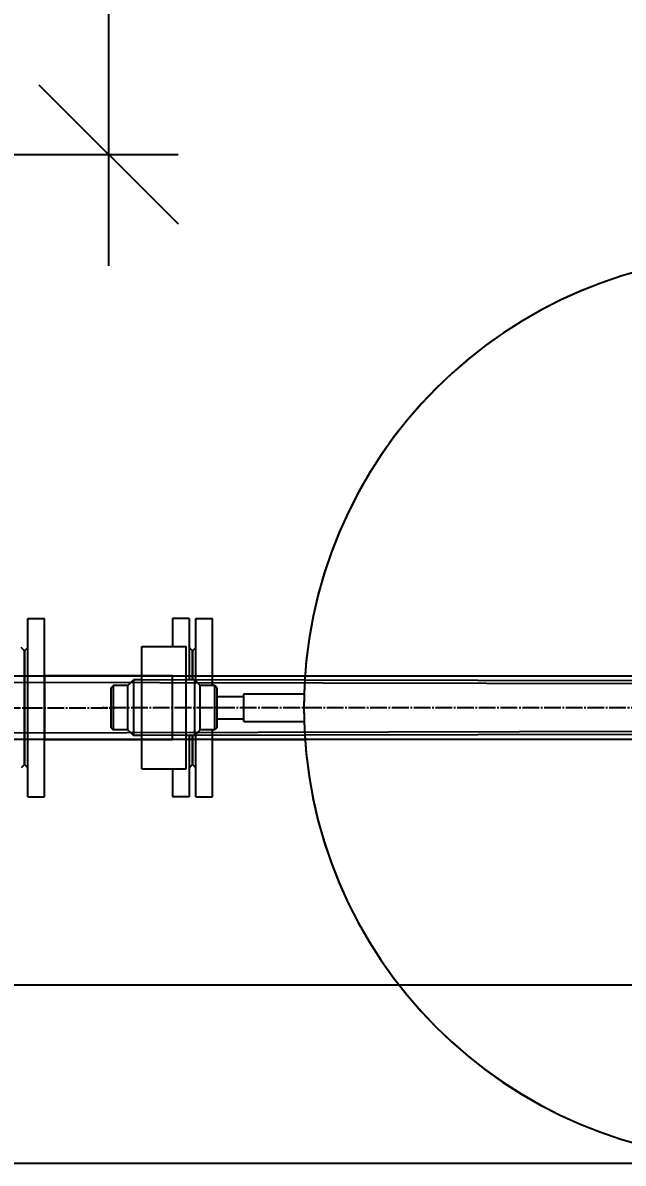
# Model space of a CAD drawing. Header units: millimetres. Extents: x 3795014 to 4300160, y 3869364 to 4016788.
# Drawn here: x 3867430 to 3867968, y 4008222 to 4009246 of the extents above; entities that cross this region are included whole.
import ezdxf

# ---------------------------------------------------------------- set-up
doc = ezdxf.new("R2010")
doc.units = ezdxf.units.MM
for name, pattern in [('K5LT_AXLED', [19.5, 15, -1.5, 1.5, -1.5]), ('K5LT_BASIC', [0]), ('K5LT_THIN', [0])]:
    doc.linetypes.add(name, pattern=pattern)
doc.layers.get('Defpoints').update_dxf_attribs({"color": 3})
doc.layers.add('размеры', color=7, linetype='Continuous', lineweight=18)
doc.layers.add('Системный слой', color=7, linetype='Continuous')
doc.styles.add('ВНИПИТЕКСТ', font='isocpeui.ttf')
doc.styles.add('ГОСТ 2.304', font='isocpeur.ttf')
doc.dimstyles.new('СПДС$0', dxfattribs={"dimscale": 100, "dimtxt": 2.5, "dimasz": 2.5, "dimexe": 1.25, "dimexo": 0.004, "dimgap": 1, "dimtad": 1, "dimdec": 0, "dimtxsty": 'ВНИПИТЕКСТ', "dimblk": 'OBLIQUE', "dimcen": 0, "dimdle": 1.25, "dimclrd": 256, "dimclre": 256, "dimclrt": 256, "dimadec": 0, "dimazin": 2, "dimtfac": 1, "dimtdec": 0, "dimtmove": 1, "dimatfit": 3, "dimldrblk": 'NONE', "dimfxl": 1, "dimlwd": -1, "dimlwe": -1, "dimarcsym": 0})

# ---------------------------------------------------------------- blocks, each defined once
blk = doc.blocks.new('_Oblique')
at = {"color": 0, "linetype": 'ByBlock', "lineweight": -2}
blk.add_line((-0.5, -0.5), (0.5, 0.5), dxfattribs=at)
blk = doc.blocks.new('*D151')
at = {"layer": 'Defpoints', "color": 0, "lineweight": 20, "transparency": 16777216}
for p in [(3866939.8, 4010219.6), (3866925.3, 4009128.3), (3867506.7, 4009128.3)]:
    blk.add_point(p, dxfattribs=at)
at = {"layer": 'размеры', "color": 0, "lineweight": -2, "transparency": 16777216}
for p, q in [((3867506.7, 4010319.6), (3867506.7, 4009028.3)), ((3866971.1, 4010219.6), (3867569.2, 4010219.6)), ((3866956.5, 4009128.3), (3867569.2, 4009128.3))]:
    blk.add_line(p, q, dxfattribs=at)
at = {"layer": 'размеры', "color": 0, "lineweight": -2, "transparency": 16777216, "xscale": 125, "yscale": 125, "zscale": 125}
for p, rotation in [((3867506.7, 4010219.6), 90), ((3867506.7, 4009128.3), 270)]:
    blk.add_blockref('_Oblique', p, dxfattribs=dict(at, rotation=rotation))
at = {"layer": 'размеры', "color": 0, "transparency": 16777216, "insert": (3867412.9, 4009674), "char_height": 125, "attachment_point": 5, "rotation": 90, "style": 'ГОСТ 2.304'}
blk.add_mtext('\\A1;1091', dxfattribs=at)

msp = doc.modelspace()

# ---------------------------------------------------------------- linework, layer by layer
at = {"layer": 'Системный слой', "linetype": 'K5LT_BASIC'}
for p, q in [((3867434.3, 4008574.8), (3867434.3, 4008711.3)), ((3867434.3, 4008711.3), (3867449.3, 4008711.3)), ((3867434.3, 4008574.8), (3867434.3, 4008711.3)), ((3867434.3, 4008711.3), (3867449.3, 4008711.3)), ((3867449.3, 4008574.8), (3867449.3, 4008711.3)), ((3867449.3, 4008574.8), (3867449.3, 4008711.3)), ((3867579, 4008711.3), (3867564, 4008711.3)), ((3867564, 4008711.3), (3867564, 4008686.3)), ((3867579, 4008711.3), (3867564, 4008711.3)), ((3867564, 4008711.3), (3867564, 4008686.3)), ((3867579, 4008711.3), (3867564, 4008711.3)), ((3867564, 4008711.3), (3867564, 4008686.3)), ((3867579, 4008711.3), (3867579, 4008656.3)), ((3867579, 4008711.3), (3867579, 4008656.3)), ((3867579, 4008711.3), (3867579, 4008656.3)), ((3867585, 4008711.3), (3867600, 4008711.3)), ((3867585, 4008687.9), (3867585, 4008711.3)), ((3867585, 4008711.3), (3867600, 4008711.3)), ((3867585, 4008687.9), (3867585, 4008711.3)), ((3867585, 4008711.3), (3867600, 4008711.3)), ((3867585, 4008687.9), (3867585, 4008711.3)), ((3867600, 4008687.9), (3867600, 4008711.3)), ((3867600, 4008687.9), (3867600, 4008711.3)), ((3867600, 4008687.9), (3867600, 4008711.3)), ((3867585, 4008655.3), (3867585, 4008687.9)), ((3867585, 4008655.3), (3867585, 4008687.9)), ((3867585, 4008655.3), (3867585, 4008687.9)), ((3867600, 4008651.3), (3867600, 4008687.9)), ((3867600, 4008651.3), (3867600, 4008687.9)), ((3867600, 4008651.3), (3867600, 4008687.9)), ((3867431.3, 4008682.3), (3867428.3, 4008685.3)), ((3867431.3, 4008682.3), (3867428.3, 4008685.3)), ((3867431.3, 4008682.3), (3867434.3, 4008685.3)), ((3867431.3, 4008682.3), (3867434.3, 4008685.3)), ((3867431.3, 4008595.3), (3867431.3, 4008682.3)), ((3867431.3, 4008682.3), (3867431.3, 4008667.4)), ((3867431.3, 4008595.3), (3867431.3, 4008682.3)), ((3867431.3, 4008682.3), (3867431.3, 4008667.4)), ((3867536.5, 4008686.3), (3867576.5, 4008686.3)), ((3867536.5, 4008576.3), (3867536.5, 4008686.3)), ((3867536.5, 4008686.3), (3867576.5, 4008686.3)), ((3867536.5, 4008576.3), (3867536.5, 4008686.3)), ((3867536.5, 4008686.3), (3867576.5, 4008686.3)), ((3867536.5, 4008576.3), (3867536.5, 4008686.3)), ((3867576.5, 4008576.3), (3867576.5, 4008686.3)), ((3867576.5, 4008576.3), (3867576.5, 4008686.3)), ((3867576.5, 4008576.3), (3867576.5, 4008686.3)), ((3867582, 4008682.3), (3867579, 4008685.3)), ((3867582, 4008682.3), (3867579, 4008685.3)), ((3867582, 4008682.3), (3867579, 4008685.3)), ((3867582, 4008682.3), (3867585, 4008685.3)), ((3867582, 4008682.3), (3867585, 4008685.3)), ((3867582, 4008682.3), (3867585, 4008685.3)), ((3867582, 4008667.4), (3867582, 4008682.3)), ((3867582, 4008682.3), (3867582, 4008656.3)), ((3867582, 4008667.4), (3867582, 4008682.3)), ((3867582, 4008682.3), (3867582, 4008656.3)), ((3867582, 4008667.4), (3867582, 4008682.3)), ((3867582, 4008682.3), (3867582, 4008656.3)), ((3867431.3, 4008667.4), (3867431.3, 4008580.3)), ((3867431.3, 4008667.4), (3867431.3, 4008580.3)), ((3867582, 4008656.3), (3867582, 4008667.4)), ((3867582, 4008656.3), (3867582, 4008667.4)), ((3867582, 4008656.3), (3867582, 4008667.4)), ((3866401.3, 4008659.8), (3868612, 4008659.8)), ((3867564, 4008659.8), (3867449.3, 4008659.8)), ((3867449.3, 4008659.8), (3867449.3, 4008602.8)), ((3867564, 4008659.8), (3867449.3, 4008659.8)), ((3867449.3, 4008659.8), (3867449.3, 4008602.8)), ((3867564, 4008602.8), (3867564, 4008659.8)), ((3867564, 4008602.8), (3867564, 4008659.8)), ((3867564, 4008602.8), (3867564, 4008659.8)), ((3867564, 4008659.8), (3869774.8, 4008659.8)), ((3867600, 4008659.8), (3867683, 4008659.8)), ((3867600, 4008659.8), (3867683, 4008659.8)), ((3867600, 4008659.8), (3867683, 4008659.8)), ((3868686.8, 4008651.3), (3866366.3, 4008656.3)), ((3867509, 4008649.3), (3867511, 4008651.3)), ((3867509, 4008649.3), (3867511, 4008651.3)), ((3867509, 4008631.3), (3867509, 4008649.3)), ((3867509, 4008631.3), (3867509, 4008649.3)), ((3867524, 4008651.3), (3867511, 4008651.3)), ((3867511, 4008651.3), (3867511, 4008631.3)), ((3867524, 4008651.3), (3867511, 4008651.3)), ((3867511, 4008651.3), (3867511, 4008631.3)), ((3867524, 4008651.3), (3867529, 4008656.3)), ((3867524, 4008651.3), (3867529, 4008656.3)), ((3867524, 4008631.3), (3867524, 4008651.3)), ((3867524, 4008631.3), (3867524, 4008651.3)), ((3867536.5, 4008656.3), (3867529, 4008656.3)), ((3867529, 4008656.3), (3867529, 4008631.3)), ((3867536.5, 4008656.3), (3867529, 4008656.3)), ((3867529, 4008656.3), (3867529, 4008631.3)), ((3869849.5, 4008651.3), (3867529, 4008656.3)), ((3867536.5, 4008656.3), (3867529, 4008656.3)), ((3867529, 4008656.3), (3867529, 4008631.3)), ((3867584, 4008656.3), (3867576.5, 4008656.3)), ((3867584, 4008656.3), (3867576.5, 4008656.3)), ((3867584, 4008656.3), (3867576.5, 4008656.3)), ((3867589, 4008651.3), (3867584, 4008656.3)), ((3867584, 4008631.3), (3867584, 4008656.3)), ((3867589, 4008651.3), (3867584, 4008656.3)), ((3867584, 4008631.3), (3867584, 4008656.3)), ((3867589, 4008651.3), (3867584, 4008656.3)), ((3867584, 4008631.3), (3867584, 4008656.3)), ((3867602, 4008651.3), (3867589, 4008651.3)), ((3867589, 4008631.3), (3867589, 4008651.3)), ((3867602, 4008651.3), (3867589, 4008651.3)), ((3867589, 4008631.3), (3867589, 4008651.3)), ((3867602, 4008651.3), (3867589, 4008651.3)), ((3867589, 4008631.3), (3867589, 4008651.3)), ((3867604, 4008649.3), (3867602, 4008651.3)), ((3867602, 4008631.3), (3867602, 4008651.3)), ((3867604, 4008649.3), (3867602, 4008651.3)), ((3867602, 4008631.3), (3867602, 4008651.3)), ((3867604, 4008649.3), (3867602, 4008651.3)), ((3867602, 4008631.3), (3867602, 4008651.3)), ((3867604, 4008649.3), (3867604, 4008631.3)), ((3867604, 4008649.3), (3867604, 4008631.3)), ((3867604, 4008649.3), (3867604, 4008631.3)), ((3867604, 4008641.3), (3867628, 4008641.3)), ((3867604, 4008641.3), (3867628, 4008641.3)), ((3867604, 4008641.3), (3867628, 4008641.3)), ((3867628, 4008631.1), (3867628, 4008643.8)), ((3867628, 4008643.8), (3867682.2, 4008643.8)), ((3867628, 4008631.1), (3867628, 4008643.8)), ((3867628, 4008643.8), (3867682.2, 4008643.8)), ((3867628, 4008631.1), (3867628, 4008643.8)), ((3867628, 4008643.8), (3867682.2, 4008643.8)), ((3867509, 4008613.3), (3867509, 4008631.3)), ((3867509, 4008613.3), (3867509, 4008631.3)), ((3867511, 4008631.3), (3867511, 4008611.3)), ((3867511, 4008631.3), (3867511, 4008611.3)), ((3867524, 4008611.3), (3867524, 4008631.3)), ((3867524, 4008611.3), (3867524, 4008631.3)), ((3867529, 4008631.3), (3867529, 4008606.3)), ((3867529, 4008631.3), (3867529, 4008606.3)), ((3867529, 4008631.3), (3867529, 4008606.3)), ((3867584, 4008606.3), (3867584, 4008631.3)), ((3867584, 4008606.3), (3867584, 4008631.3)), ((3867584, 4008606.3), (3867584, 4008631.3)), ((3867589, 4008611.3), (3867589, 4008631.3)), ((3867589, 4008611.3), (3867589, 4008631.3)), ((3867589, 4008611.3), (3867589, 4008631.3)), ((3867602, 4008611.3), (3867602, 4008631.3)), ((3867602, 4008611.3), (3867602, 4008631.3)), ((3867602, 4008611.3), (3867602, 4008631.3)), ((3867604, 4008631.3), (3867604, 4008613.3)), ((3867604, 4008631.3), (3867604, 4008613.3)), ((3867604, 4008631.3), (3867604, 4008613.3)), ((3867628, 4008618.8), (3867628, 4008631.1)), ((3867628, 4008618.8), (3867628, 4008631.1)), ((3867628, 4008618.8), (3867628, 4008631.1)), ((3867604, 4008621.3), (3867628, 4008621.3)), ((3867604, 4008621.3), (3867628, 4008621.3)), ((3867604, 4008621.3), (3867628, 4008621.3)), ((3867628, 4008618.8), (3867682.2, 4008618.8)), ((3867628, 4008618.8), (3867682.2, 4008618.8)), ((3867628, 4008618.8), (3867682.2, 4008618.8)), ((3868686.8, 4008611.3), (3866366.3, 4008606.3)), ((3867509, 4008613.3), (3867511, 4008611.3)), ((3867509, 4008613.3), (3867511, 4008611.3)), ((3867524, 4008611.3), (3867511, 4008611.3)), ((3867524, 4008611.3), (3867511, 4008611.3)), ((3867524, 4008611.3), (3867529, 4008606.3)), ((3867524, 4008611.3), (3867529, 4008606.3)), ((3869849.5, 4008611.3), (3867529, 4008606.3)), ((3867536.5, 4008606.3), (3867529, 4008606.3)), ((3867536.5, 4008606.3), (3867529, 4008606.3)), ((3867536.5, 4008606.3), (3867529, 4008606.3)), ((3867584, 4008606.3), (3867576.5, 4008606.3)), ((3867584, 4008606.3), (3867576.5, 4008606.3)), ((3867584, 4008606.3), (3867576.5, 4008606.3)), ((3867579, 4008606.3), (3867579, 4008574.8)), ((3867579, 4008606.3), (3867579, 4008574.8)), ((3867579, 4008606.3), (3867579, 4008574.8)), ((3867582, 4008580.3), (3867582, 4008606.3)), ((3867582, 4008606.3), (3867582, 4008595.3)), ((3867582, 4008580.3), (3867582, 4008606.3)), ((3867582, 4008606.3), (3867582, 4008595.3)), ((3867582, 4008580.3), (3867582, 4008606.3)), ((3867582, 4008606.3), (3867582, 4008595.3)), ((3867589, 4008611.3), (3867584, 4008606.3)), ((3867589, 4008611.3), (3867584, 4008606.3)), ((3867589, 4008611.3), (3867584, 4008606.3)), ((3867585, 4008551.3), (3867585, 4008607.3)), ((3867585, 4008551.3), (3867585, 4008607.3)), ((3867585, 4008551.3), (3867585, 4008607.3)), ((3867602, 4008611.3), (3867589, 4008611.3)), ((3867602, 4008611.3), (3867589, 4008611.3)), ((3867602, 4008611.3), (3867589, 4008611.3)), ((3867600, 4008551.3), (3867600, 4008611.3)), ((3867600, 4008551.3), (3867600, 4008611.3)), ((3867600, 4008551.3), (3867600, 4008611.3)), ((3867604, 4008613.3), (3867602, 4008611.3)), ((3867604, 4008613.3), (3867602, 4008611.3)), ((3867604, 4008613.3), (3867602, 4008611.3)), ((3868612, 4008602.8), (3866401.3, 4008602.8)), ((3867449.3, 4008602.8), (3867564, 4008602.8)), ((3867449.3, 4008602.8), (3867564, 4008602.8)), ((3869774.8, 4008602.8), (3867564, 4008602.8)), ((3867600, 4008602.8), (3867683, 4008602.8)), ((3867600, 4008602.8), (3867683, 4008602.8)), ((3867600, 4008602.8), (3867683, 4008602.8)), ((3867431.3, 4008580.3), (3867431.3, 4008595.3)), ((3867431.3, 4008580.3), (3867431.3, 4008595.3)), ((3867582, 4008595.3), (3867582, 4008580.3)), ((3867582, 4008595.3), (3867582, 4008580.3)), ((3867582, 4008595.3), (3867582, 4008580.3)), ((3867431.3, 4008580.3), (3867428.3, 4008577.3)), ((3867431.3, 4008580.3), (3867428.3, 4008577.3)), ((3867431.3, 4008580.3), (3867434.3, 4008577.3)), ((3867431.3, 4008580.3), (3867434.3, 4008577.3)), ((3867536.5, 4008576.3), (3867576.5, 4008576.3)), ((3867536.5, 4008576.3), (3867576.5, 4008576.3)), ((3867536.5, 4008576.3), (3867576.5, 4008576.3)), ((3867564, 4008576.3), (3867564, 4008574.8)), ((3867564, 4008576.3), (3867564, 4008574.8)), ((3867564, 4008576.3), (3867564, 4008574.8)), ((3867582, 4008580.3), (3867579, 4008577.3)), ((3867582, 4008580.3), (3867579, 4008577.3)), ((3867582, 4008580.3), (3867579, 4008577.3)), ((3867582, 4008580.3), (3867585, 4008577.3)), ((3867582, 4008580.3), (3867585, 4008577.3)), ((3867582, 4008580.3), (3867585, 4008577.3)), ((3867434.3, 4008551.3), (3867434.3, 4008574.8)), ((3867434.3, 4008551.3), (3867434.3, 4008574.8)), ((3867449.3, 4008551.3), (3867449.3, 4008574.8)), ((3867449.3, 4008551.3), (3867449.3, 4008574.8)), ((3867564, 4008574.8), (3867564, 4008551.3)), ((3867564, 4008574.8), (3867564, 4008551.3)), ((3867564, 4008574.8), (3867564, 4008551.3)), ((3867579, 4008574.8), (3867579, 4008551.3)), ((3867579, 4008574.8), (3867579, 4008551.3)), ((3867579, 4008574.8), (3867579, 4008551.3)), ((3867434.3, 4008551.3), (3867449.3, 4008551.3)), ((3867434.3, 4008551.3), (3867449.3, 4008551.3)), ((3867579, 4008551.3), (3867564, 4008551.3)), ((3867579, 4008551.3), (3867564, 4008551.3)), ((3867579, 4008551.3), (3867564, 4008551.3)), ((3867585, 4008551.3), (3867600, 4008551.3)), ((3867585, 4008551.3), (3867600, 4008551.3)), ((3867585, 4008551.3), (3867600, 4008551.3))]:
    msp.add_line(p, q, dxfattribs=at)
at = {"layer": 'Системный слой', "linetype": 'K5LT_AXLED'}
for p, q in [((3866925.3, 4008631.3), (3867512.3, 4008631.3)), ((3866925.3, 4008631.3), (3867512.3, 4008631.3)), ((3868088, 4008631.3), (3867501, 4008631.3)), ((3868088, 4008631.3), (3867501, 4008631.3)), ((3868088, 4008631.3), (3867501, 4008631.3))]:
    msp.add_line(p, q, dxfattribs=at)
at = {"layer": 'Системный слой', "linetype": 'K5LT_THIN'}
for p, q in [((3869859.3, 4008382.2), (3866019.3, 4008382.2)), ((3865959.3, 4008222.2), (3870007.4, 4008222.2))]:
    msp.add_line(p, q, dxfattribs=at)
at = {"layer": 'Системный слой', "linetype": 'K5LT_BASIC'}
for start, end in [(90, 180), (270.1432, 269.8568), (90, 180), (270.1432, 269.8568), (90, 180), (270.1432, 269.8568), (180, 270), (180, 270), (180, 270)]:
    msp.add_arc((3868088, 4008631.3), 406, start, end, dxfattribs=at)

# ---------------------------------------------------------------- dimensions: what is measured, and where the dimension line sits
at = {"layer": 'размеры'}
dim = msp.add_linear_dim(base=(3867506.7, 4009128.3), p1=(3866939.8, 4010219.6), p2=(3866925.3, 4009128.3), angle=90, dimstyle='СПДС$0', override={"dimscale": 50, "dimexo": 0.625, "dimgap": 0.625, "dimrnd": 0.001, "dimtxsty": 'ГОСТ 2.304', "dimcen": 2.5, "dimdle": 2, "dimclrd": 0, "dimclre": 0, "dimclrt": 0, "dimtfac": 0.75, "dimtolj": 1, "dimlwd": -2, "dimlwe": -2, "dimarcsym": 1}, dxfattribs=at)
dim.commit()
dim.dimension.update_dxf_attribs({"geometry": '*D151', "text_midpoint": (3867506.7, 4009674), "dimtype": 160})

doc.saveas('drawing.dxf')
